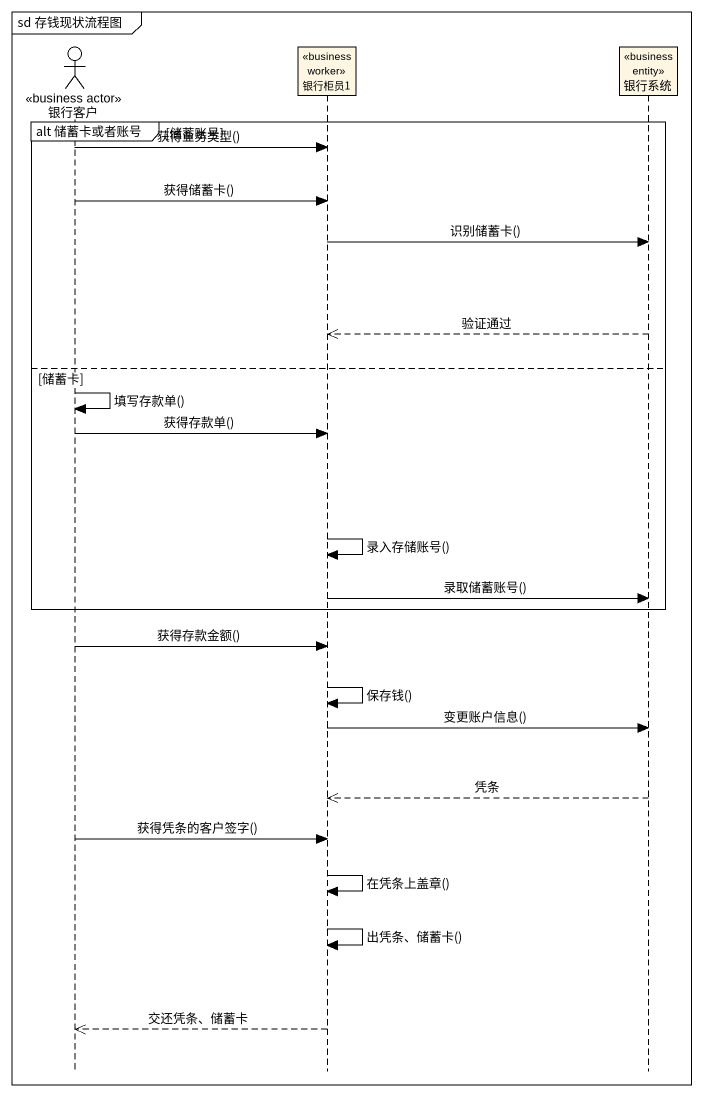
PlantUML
@startuml
mainframe sd 存钱现状流程图
hide footbox
actor 银行客户 <<business actor>>
participant 银行柜员1 <<business worker>>
participant 银行系统 <<business entity>>

group alt 储蓄卡或者账号 [储蓄账号]
  银行客户 -> 银行柜员1 : 获得业务类型()
  银行客户 -> 银行柜员1 : 获得储蓄卡()
  银行柜员1 -> 银行系统 : 识别储蓄卡()
  银行系统 -->> 银行柜员1 : 验证通过
else 储蓄卡
  银行客户 -> 银行客户 : 填写存款单()
  银行客户 -> 银行柜员1 : 获得存款单()
  银行柜员1 -> 银行柜员1 : 录入存储账号()
  银行柜员1 -> 银行系统 : 录取储蓄账号()
end
银行客户 -> 银行柜员1 : 获得存款金额()
银行柜员1 -> 银行柜员1 : 保存钱()
银行柜员1 -> 银行系统 : 变更账户信息()
银行系统 -->> 银行柜员1 : 凭条
银行客户 -> 银行柜员1 : 获得凭条的客户签字()
银行柜员1 -> 银行柜员1 : 在凭条上盖章()
银行柜员1 -> 银行柜员1 : 出凭条、储蓄卡()
银行柜员1 -->> 银行客户 : 交还凭条、储蓄卡
@enduml
